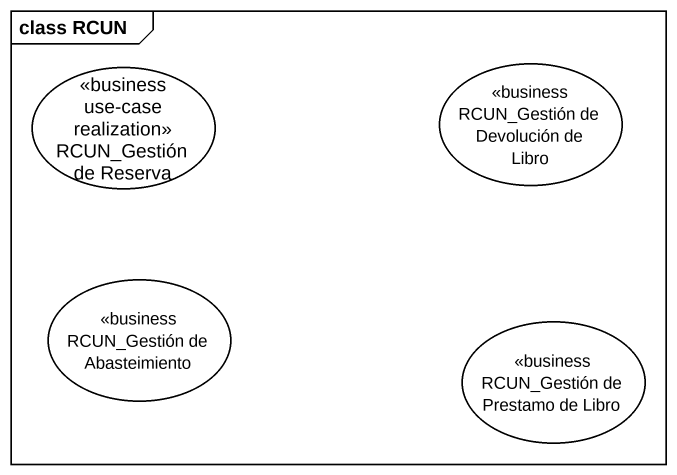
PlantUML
@startuml
mainframe class RCUN
usecase "RCUN_Gestión de Reserva" as RCUN_Gestión_de_Reserva <<business use-case realization>>
usecase "RCUN_Gestión de Devolución de Libro" as RCUN_Gestión_de_Devolución <<business use-case realization>>
usecase "RCUN_Gestión de Abasteimiento" as RCUN_Gestión_de <<business use-case realization>>
usecase "RCUN_Gestión de Prestamo de Libro" as RCUN_Gestión_de_Prestamo_de <<business use-case realization>>
@enduml
